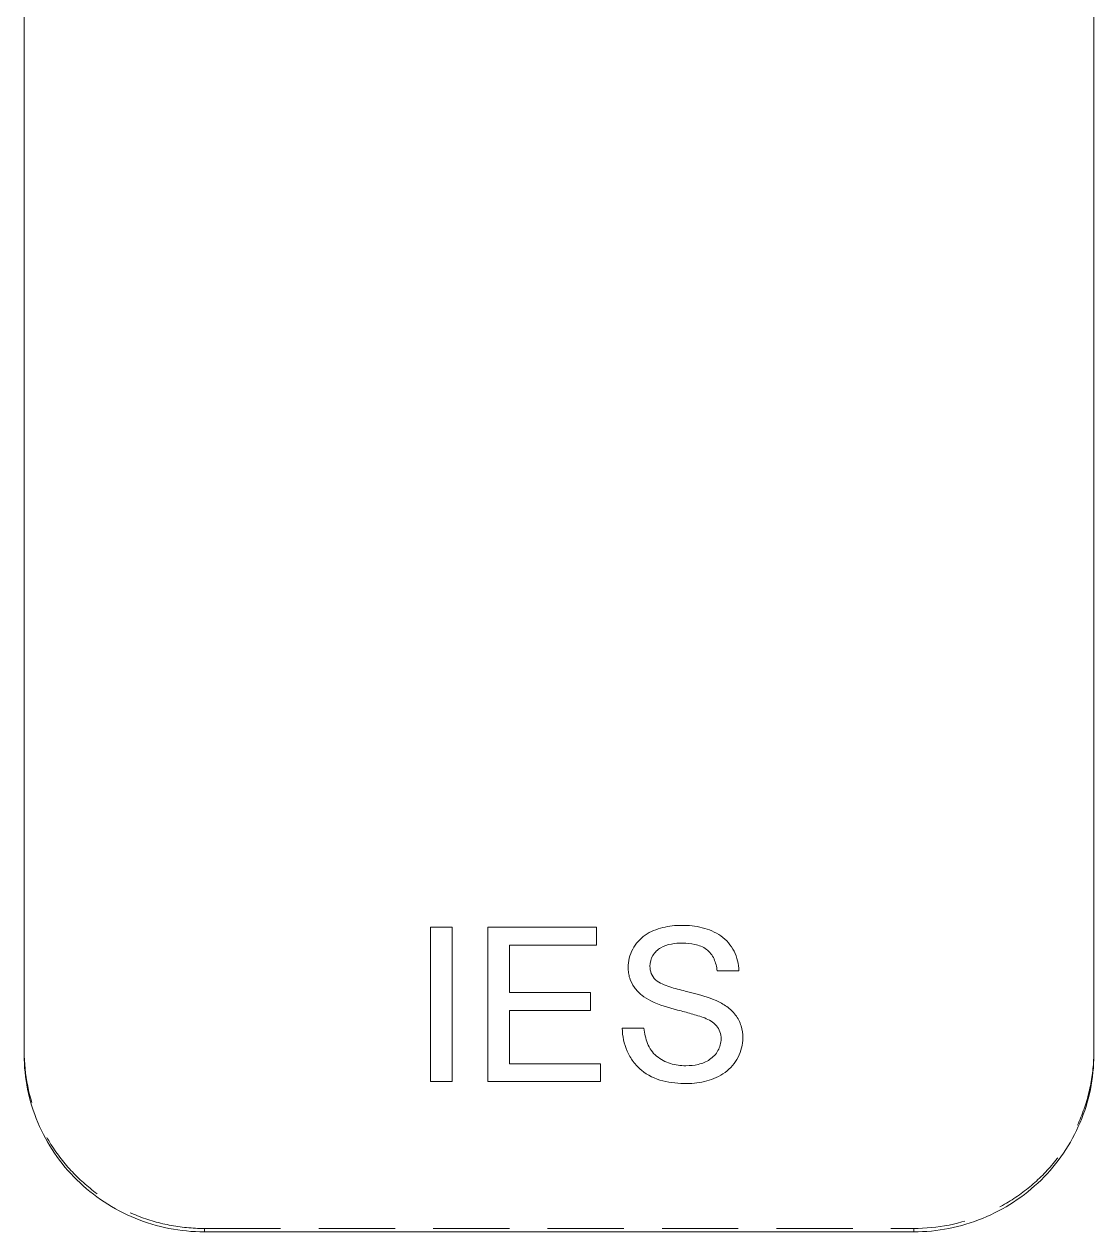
# Model space of a CAD drawing. Header units: millimetres. Extents: x 0 to 210, y 0 to 297.
# Drawn here: x 79.91 to 97.72, y 102.17 to 122.27 of the extents above; entities that cross this region are included whole.
import ezdxf

# ---------------------------------------------------------------- set-up
doc = ezdxf.new("R2010")
doc.units = ezdxf.units.MM
doc.linetypes.add('HIDDEN', pattern=[1.905, 1.27, -0.635])

msp = doc.modelspace()

# ---------------------------------------------------------------- linework, layer by layer
at = {"color": 7, "linetype": 'Continuous', "lineweight": 15}
for p, q in [((79.911, 237.015), (79.911, 105.12)), ((97.721, 237.015), (97.721, 105.12)), ((86.674, 107.241), (86.674, 104.672)), ((87.037, 107.241), (86.674, 107.241)), ((87.037, 104.672), (87.037, 107.241)), ((89.44, 107.241), (87.629, 107.241)), ((87.629, 107.241), (87.629, 104.672)), ((89.44, 106.944), (89.44, 107.241)), ((87.991, 106.944), (89.44, 106.944)), ((87.991, 106.154), (87.991, 106.944)), ((91.449, 106.516), (91.811, 106.516)), ((89.341, 106.154), (87.991, 106.154)), ((89.341, 105.858), (89.341, 106.154)), ((87.991, 105.858), (89.341, 105.858)), ((87.991, 104.969), (87.991, 105.858)), ((90.23, 105.561), (89.868, 105.561)), ((89.506, 104.969), (87.991, 104.969)), ((89.506, 104.672), (89.506, 104.969)), ((86.674, 104.672), (87.037, 104.672)), ((87.629, 104.672), (89.506, 104.672)), ((82.911, 102.172), (94.721, 102.172))]:
    msp.add_line(p, q, dxfattribs=at)
at = {"color": 7, "linetype": 'HIDDEN', "lineweight": 0}
for p, q in [((82.911, 102.172), (82.911, 102.228)), ((82.911, 102.228), (94.721, 102.228)), ((94.721, 102.228), (94.721, 102.172))]:
    msp.add_line(p, q, dxfattribs=at)
at = {"color": 7, "linetype": 'Continuous', "lineweight": 15}
for points, knots in [([(90.859, 107.273), (90.805, 107.272), (90.752, 107.27), (90.646, 107.259), (90.594, 107.249), (90.44, 107.21), (90.339, 107.17), (90.163, 107.049), (90.091, 106.968), (90.018, 106.828), (89.999, 106.779), (89.973, 106.676), (89.969, 106.623), (89.967, 106.57)], [0, 0, 0, 0, 0.125, 0.125, 0.25, 0.25, 0.5, 0.5, 0.75, 0.75, 0.875, 0.875, 1, 1, 1, 1]), ([(91.811, 106.516), (91.807, 106.572), (91.802, 106.628), (91.775, 106.737), (91.755, 106.791), (91.679, 106.942), (91.603, 107.031), (91.419, 107.163), (91.311, 107.206), (91.145, 107.248), (91.088, 107.258), (90.974, 107.271), (90.916, 107.272), (90.859, 107.273)], [0, 0, 0, 0, 0.125, 0.125, 0.25, 0.25, 0.5, 0.5, 0.75, 0.75, 0.875, 0.875, 1, 1, 1, 1]), ([(90.329, 106.594), (90.331, 106.656), (90.345, 106.718), (90.41, 106.823), (90.456, 106.868), (90.564, 106.933), (90.625, 106.951), (90.748, 106.973), (90.81, 106.977), (90.873, 106.977)], [0, 0, 0, 0, 0.25, 0.25, 0.5, 0.5, 0.75, 0.75, 1, 1, 1, 1]), ([(90.873, 106.977), (90.942, 106.976), (91.012, 106.972), (91.147, 106.941), (91.213, 106.915), (91.325, 106.832), (91.368, 106.776), (91.426, 106.652), (91.44, 106.584), (91.449, 106.516)], [0, 0, 0, 0, 0.25, 0.25, 0.5, 0.5, 0.75, 0.75, 1, 1, 1, 1]), ([(89.967, 106.57), (89.968, 106.541), (89.969, 106.511), (89.977, 106.453), (89.984, 106.424), (90.01, 106.34), (90.037, 106.286), (90.105, 106.19), (90.148, 106.146), (90.241, 106.073), (90.293, 106.044), (90.346, 106.015)], [0, 0, 0, 0, 0.125, 0.125, 0.25, 0.25, 0.5, 0.5, 0.75, 0.75, 1, 1, 1, 1]), ([(90.421, 106.367), (90.393, 106.398), (90.367, 106.431), (90.336, 106.509), (90.331, 106.552), (90.329, 106.594)], [0, 0, 0, 0, 0.5, 0.5, 1, 1, 1, 1]), ([(91.431, 106.022), (91.266, 106.091), (91.092, 106.135), (90.832, 106.2), (90.745, 106.222), (90.576, 106.278), (90.49, 106.309), (90.421, 106.367)], [0, 0, 0, 0, 0.5, 0.5, 0.75, 0.75, 1, 1, 1, 1]), ([(90.346, 106.015), (90.487, 105.946), (90.638, 105.903), (90.866, 105.843), (90.941, 105.823), (91.092, 105.781), (91.168, 105.76), (91.241, 105.731)], [0, 0, 0, 0, 0.5, 0.5, 0.75, 0.75, 1, 1, 1, 1]), ([(91.877, 105.401), (91.876, 105.469), (91.868, 105.536), (91.827, 105.664), (91.795, 105.726), (91.715, 105.835), (91.664, 105.882), (91.554, 105.961), (91.494, 105.993), (91.431, 106.022)], [0, 0, 0, 0, 0.25, 0.25, 0.5, 0.5, 0.75, 0.75, 1, 1, 1, 1]), ([(91.241, 105.731), (91.277, 105.715), (91.313, 105.699), (91.38, 105.657), (91.412, 105.632), (91.463, 105.572), (91.483, 105.537), (91.509, 105.464), (91.513, 105.423), (91.515, 105.384)], [0, 0, 0, 0, 0.25, 0.25, 0.5, 0.5, 0.75, 0.75, 1, 1, 1, 1]), ([(89.868, 105.561), (89.873, 105.429), (89.896, 105.3), (89.978, 105.118), (90.011, 105.06), (90.09, 104.953), (90.136, 104.904), (90.29, 104.776), (90.415, 104.719), (90.673, 104.651), (90.809, 104.64), (90.944, 104.639)], [0, 0, 0, 0, 0.25, 0.25, 0.375, 0.375, 0.5, 0.5, 0.75, 0.75, 1, 1, 1, 1]), ([(90.928, 104.936), (90.884, 104.937), (90.84, 104.939), (90.754, 104.951), (90.712, 104.96), (90.587, 105), (90.507, 105.041), (90.371, 105.153), (90.32, 105.227), (90.257, 105.389), (90.241, 105.475), (90.23, 105.561)], [0, 0, 0, 0, 0.125, 0.125, 0.25, 0.25, 0.5, 0.5, 0.75, 0.75, 1, 1, 1, 1]), ([(91.515, 105.384), (91.513, 105.35), (91.51, 105.316), (91.492, 105.251), (91.479, 105.219), (91.43, 105.129), (91.381, 105.078), (91.267, 105.002), (91.202, 104.975), (91.067, 104.943), (90.998, 104.937), (90.928, 104.936)], [0, 0, 0, 0, 0.125, 0.125, 0.25, 0.25, 0.5, 0.5, 0.75, 0.75, 1, 1, 1, 1]), ([(90.944, 104.639), (91, 104.641), (91.057, 104.642), (91.168, 104.657), (91.222, 104.668), (91.384, 104.712), (91.489, 104.76), (91.671, 104.893), (91.745, 104.98), (91.823, 105.129), (91.843, 105.181), (91.87, 105.288), (91.875, 105.345), (91.877, 105.401)], [0, 0, 0, 0, 0.125, 0.125, 0.25, 0.25, 0.5, 0.5, 0.75, 0.75, 0.875, 0.875, 1, 1, 1, 1]), ([(79.911, 105.12), (79.911, 104.926), (79.93, 104.734), (80.006, 104.357), (80.064, 104.17), (80.214, 103.813), (80.306, 103.644), (80.524, 103.324), (80.65, 103.172), (80.927, 102.9), (81.078, 102.778), (81.405, 102.563), (81.58, 102.471), (82.121, 102.25), (82.514, 102.172), (82.911, 102.172)], [0, 0, 0, 0, 0.125, 0.125, 0.25, 0.25, 0.375, 0.375, 0.5, 0.5, 0.625, 0.625, 0.75, 0.75, 1, 1, 1, 1]), ([(94.721, 102.172), (94.919, 102.172), (95.113, 102.191), (95.497, 102.266), (95.687, 102.323), (96.05, 102.47), (96.222, 102.561), (96.548, 102.775), (96.703, 102.899), (96.979, 103.171), (97.104, 103.319), (97.323, 103.641), (97.416, 103.812), (97.641, 104.344), (97.721, 104.731), (97.721, 105.12)], [0, 0, 0, 0, 0.125, 0.125, 0.25, 0.25, 0.375, 0.375, 0.5, 0.5, 0.625, 0.625, 0.75, 0.75, 1, 1, 1, 1])]:
    msp.add_open_spline(points, degree=3, knots=knots, dxfattribs=at)
at = {"color": 7, "linetype": 'HIDDEN', "lineweight": 0}
for points in [[(82.911, 102.228), (82.712, 102.228), (82.518, 102.248), (82.134, 102.322), (81.944, 102.379), (81.581, 102.527), (81.409, 102.617), (81.083, 102.831), (80.928, 102.955), (80.652, 103.227), (80.527, 103.375), (80.308, 103.697), (80.215, 103.868), (79.99, 104.4), (79.911, 104.787), (79.911, 105.176)], [(97.721, 105.176), (97.721, 104.982), (97.701, 104.79), (97.625, 104.414), (97.567, 104.227), (97.417, 103.87), (97.325, 103.7), (97.107, 103.38), (96.981, 103.228), (96.704, 102.956), (96.553, 102.834), (96.226, 102.619), (96.051, 102.527), (95.51, 102.307), (95.117, 102.228), (94.721, 102.228)]]:
    msp.add_open_spline(points, degree=3, knots=[0, 0, 0, 0, 0.125, 0.125, 0.25, 0.25, 0.375, 0.375, 0.5, 0.5, 0.625, 0.625, 0.75, 0.75, 1, 1, 1, 1], dxfattribs=at)

doc.saveas('drawing.dxf')
